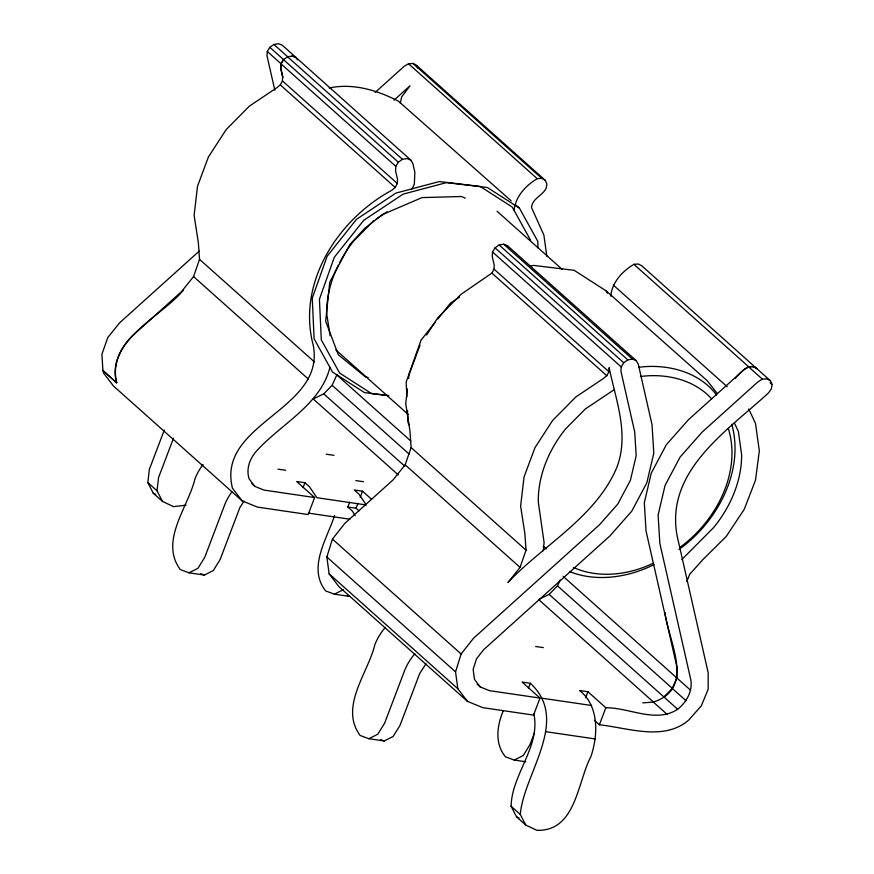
<?xml version="1.0" encoding="UTF-8"?>
<svg xmlns="http://www.w3.org/2000/svg" width="874" height="874" viewBox="0 0 874 874"><rect width="100%" height="100%" fill="white"/><g stroke="black" fill="none" stroke-linecap="round" stroke-linejoin="round"><path stroke-width="1.31" d="M594.386 720.329L599.367 724.775C628.493 727.933 663.923 741.523 688.854 719.936L701.374 705.766L708.18 689.138L708.18 672.729L677.175 536.166C664.841 470.868 727.332 430.904 768.432 392.961L771.338 388.963L772.092 384.527L770.486 380.835L766.957 378.879L762.434 379.185L758.151 381.665L702.117 432.138L680.136 457.026L665.048 485.441L658.1 515.048L659.848 543.409L690.853 679.972C692.59 691.52 686.494 702.226 677.667 709.262C655.861 723.585 629.28 707.514 605.835 707.743L587.907 691.738L579.681 690.536C599.171 706.126 598.187 734.805 590.955 756.458C577.408 781.869 576.097 831.545 536.92 830.3L525.755 825.056L520.281 814.415C523.723 773.37 570.711 720.318 530.299 683.282L522.073 682.07L540.001 698.075L533.533 715.096L482.852 707.656L467.503 701.407L338.806 586.509L329.127 573.825L326.854 557L332.426 539.105L344.815 523.373L393.038 479.924L405.154 464.826L411.119 447.586L409.961 431.013L405.711 403.613L407.415 389.006M183.54 289.971C161.887 316.628 106.311 339.724 116.69 382.757C111.326 365.616 120.525 346.781 133.219 335.135L181.442 291.687L193.558 276.588L199.534 259.349L198.365 242.775L194.115 215.375L197.535 186.162L208.416 156.992L226.049 129.745L249.298 106.191L276.687 87.826L280.292 84.887L282.444 80.921L282.619 76.857L280.652 68.172L280.925 63.791L283.449 59.607L287.71 56.777L273.912 44.465L269.826 47.327L267.302 51.5L267.018 55.881L274.818 90.219M371.494 499.196L362.524 491.199L354.298 489.986L358.897 494.094L366.304 504.964L316.934 497.71L309.516 486.84L304.928 482.732L296.69 481.53L314.618 497.535L308.151 514.557L257.469 507.106L242.12 500.857L232.44 488.173C216.326 422.765 325.674 410.256 313.274 345.361C296.668 283.012 337.79 219.625 391.585 190.401L395.201 187.462L397.353 183.496L397.528 179.432L395.551 170.747L395.835 166.366L398.347 162.193L402.444 159.33L407.011 158.565L410.835 160.095L412.878 163.504L414.855 172.189L414.32 184.381L411.741 189.145M426.621 335.004L437.634 317.983L460.893 294.418L491.887 273.114L494.039 269.159L494.214 265.095L492.237 256.41L492.521 252.018L495.034 247.845L499.13 244.982L503.697 244.217L507.521 245.747L636.217 360.634L638.26 364.054L652.048 424.786L653.796 453.158L646.847 482.765L631.76 511.181L609.779 536.057L483.792 649.557L476.461 658.865L473.162 669.462L474.506 679.426L480.23 686.931L489.32 690.635L540.001 698.075M608.938 371.734L609.123 367.67C615.973 400.467 629.63 434.902 616.596 468.038C595.15 517.812 543.836 544.546 507.947 582.51L520.063 567.401L526.028 550.161L524.87 533.588L520.62 506.199L524.039 476.975L534.91 447.805L552.543 420.558L575.802 397.004L603.18 378.639L606.796 375.7L608.938 371.734L494.039 269.159M269.826 47.327L283.613 59.629L281.089 63.813L280.816 68.194L282.925 77.513M636.217 360.634L632.394 359.105L627.827 359.88L623.73 362.732L621.206 366.916L620.933 371.297L634.721 432.029L636.185 455.671L630.394 480.339L617.82 504.025L599.498 524.761L473.511 638.26L461.122 653.992L455.551 671.888L457.812 688.712L467.503 701.407M543.18 550.762L544.087 542.481L538.297 501.993A102.739 78.299 -48.2 0 1 565.489 429.036L585.307 408.977L614.127 389.728M186.02 505.205L173.489 506.636L162.488 501.414L153.289 493.209L147.826 482.568L149.356 469.36L164.301 430.041M162.488 501.414L157.014 490.784L158.555 477.565L173.489 438.245M525.755 825.056L516.556 816.851L511.093 806.21C511.803 773.949 540.82 746.647 533.839 713.665M408.661 378.376L409.13 374.389L420.001 345.219M329.979 367.288C320.703 404.181 282.75 423.06 258.409 449.017C250.554 456.752 245.627 467.907 249.123 478.876L254.847 486.381L263.937 490.085L314.618 497.535M400.314 103.045L401.712 96.828L410.015 85.783L394.01 100.204M514.109 210.59C515.245 196.716 525.733 185.517 537.215 178.657L541.738 178.351L545.267 180.317L546.873 184.01L546.119 188.445C542.339 195.678 532.19 198.627 531.501 207.488L543.89 235.161L546.818 256.148M610.795 296.242C611.931 282.378 622.419 271.169 633.901 264.319L638.424 264.014L641.953 265.969L770.486 380.835M303.07 487.605L304.928 482.732M334.578 515.54C327.116 538.712 307.32 567.794 325.652 590.922L334.414 594.167L349.775 596.429L347.295 595.522M355.128 515.747L352.43 511.115L347.83 507.018L349.676 502.146M359.05 510.886L356.057 508.22L357.914 503.358M360.219 497.284L362.524 491.199M503.348 710.617C497 725.234 494.487 743.785 505.511 756.829L514.273 760.074L525.787 761.767M528.453 688.144L530.299 683.282M534.342 733.188L530.005 744.604L523.198 755.573L514.273 760.074M585.602 697.823L587.907 691.738M599.367 724.775L605.835 707.743M686.756 581.538L689.783 574.218L702.751 559.721L726.261 536.407L744.233 509.324L755.497 480.208L759.331 450.94L755.486 423.398L748.723 408.977M398.347 474.964L313.231 398.97L323.751 393.857L332.12 385.325L336.796 374.935L410.769 440.977M642.729 702.882L653.512 702.095L538.613 599.52L549.134 594.396L557.503 585.864L560.103 580.096M663.879 696.96L672.237 688.428L676.924 678.038L677.066 667.67L646.061 531.097L644.313 502.736L651.261 473.129L666.349 444.713L688.33 419.837L744.364 369.352C747.871 366.545 753.224 365.07 756.862 368.544M667.135 714.386L653.348 702.073C694.699 688.679 670.085 644.455 665.365 615.416L665.223 612.718M244.043 501.097L239.858 507.586L220.106 559.6L213.3 570.558L204.363 575.07L189.002 572.809L180.252 569.564C159.254 540.995 188.194 507.226 194.946 478.952A46.628 35.539 -48.2 0 1 203.096 464.422M425.988 663.748L419.717 673.493L399.953 725.507L393.147 736.465L384.221 740.966L368.861 738.716L360.11 735.46C339.112 706.902 368.041 673.133 374.804 644.859A46.628 35.539 -48.2 0 1 385.379 627.335M735.001 378.606C739.994 373.285 748.614 362.153 756.698 368.522M435.35 322.124L421.071 340.052L406.181 382.036L406.869 396.938M437.863 318.955L450.46 303.147L459.473 297.149M681.84 559.557L713.479 527.721A102.739 78.299 -48.2 0 0 741.644 454.917L738.377 431.461L734.422 423.027M373.711 220.74L353.904 240.809A102.739 78.299 -48.2 0 0 339.473 262.866M375.219 92.393L404.236 66.249L408.529 63.769L413.041 63.463L416.57 65.419L545.267 180.317M199.228 251.111L119.596 322.845L107.786 337.528L101.908 354.287L102.903 370.445L116.69 382.757M679.863 547.386C715.631 521.636 741.884 472.692 728.359 428.522M679.032 549.407C717.062 522.357 744.757 471.217 731.789 424.305M375.929 219.243L387.04 211.803M189.002 572.809L197.939 568.308L204.745 557.339L224.498 505.336A46.628 35.539 -48.2 0 1 231.872 491.833M334.414 594.167L343.34 589.666M368.861 738.716L377.787 734.215L384.593 723.246L404.356 671.232A46.628 35.539 -48.2 0 1 414.932 653.719M653.588 563.042C629.171 574.939 598.657 578.872 573.42 567.444M654.025 564.593C628.417 577.441 596.571 582.423 569.52 571.552M530.66 266.089L533.293 265.39L574.131 270.306L606.163 290.9L707.175 380.671L716.899 393.038M329.214 88.012C352.976 82.866 377.317 90.295 398.413 101.165L511.268 200.922M273.912 44.465L278.489 43.7L282.302 45.23L410.835 160.095M638.774 367.288C666.851 363.551 699.189 371.57 716.647 395.124M640.402 376.541C665.748 373.078 694.174 379.447 711.698 398.915M388.209 395.452L364.502 392.601L332.47 372.007L314.127 338.85L312.258 298.187L327.149 256.202L356.537 219.298L395.944 193.078L439.371 181.541L480.208 186.457L512.24 207.051L530.584 240.208M388.788 395.714L371.668 393.661L339.636 373.056L321.293 339.899L319.425 299.236L334.316 257.251L363.704 220.346L403.111 194.126L446.538 182.6L487.375 187.506L519.407 208.11L537.75 241.268L538.056 248.041M292.113 55.991L296.089 57.542M242.12 500.857L113.423 385.969L103.744 373.285L102.903 370.445M326.242 454.207L333.923 455.332M277.976 469.152L285.656 470.278M355.794 480.58L363.475 481.705M347.83 507.018L356.057 508.22M308.456 513.125L349.829 519.2M535.653 646.487L543.333 647.612M542.317 698.25L591.687 705.504M545.922 731.713L595.303 738.956M368.129 377.47L365.485 376.956L338.304 354.724L325.663 321.228L329.749 282.247L349.84 244.523L364.895 228.212L382.462 214.578L421.989 197.6L461.581 196.519L465.23 198.18M200.659 573.715L204.363 575.07M380.507 739.612L384.221 740.966M153.289 493.209L155.736 494.367M516.556 816.851L519.003 818.009M515.332 204.516L519.407 208.11M413.041 63.463L541.738 178.351M770.125 382.768L772.092 384.527M633.901 264.319L748.81 366.894M748.647 366.872L762.434 379.185M408.529 63.769L537.215 178.657M613.308 285.066L727.201 386.745M497.022 211.191L562.19 269.367M503.697 244.217L632.394 359.105M499.13 244.982L627.827 359.88M402.444 159.33L287.535 56.755L292.626 56.045L295.925 57.509L297.455 59.814M495.034 247.845L623.73 362.732M283.449 59.607L398.347 162.193M492.521 252.018L621.206 366.916M267.302 51.5L281.089 63.813M280.925 63.791L395.835 166.366M282.444 80.921L397.353 183.496M491.887 273.114L606.796 375.7M280.292 84.887L395.201 187.462M335.845 349.862L408.147 414.407M563.195 576.381L690.711 690.34M411.119 447.586L526.028 550.161M199.534 259.349L314.432 361.934M557.503 585.864L672.412 688.45M672.237 688.428L686.035 700.73M332.12 385.325L409.13 454.076M405.154 464.826L520.063 567.401M193.558 276.588L308.467 379.174M549.134 594.396L677.667 709.262M323.751 393.857L404.826 466.224M332.426 539.105L461.122 653.992M477.193 684.211L480.23 686.931M251.799 483.661L254.847 486.381M326.854 557L455.551 671.888M102.739 370.423L116.526 382.736M329.127 573.825L457.812 688.712M511.093 806.21L520.281 814.415M147.826 482.568L157.014 490.784M543.257 546.195L546.261 548.894M507.521 245.747L509.564 249.166M606.163 290.9L607.474 293.271M409.36 425.07L408.049 422.699L407.492 410.496M416.57 65.419L417.641 67.888M326.701 313.755L330.132 335.791M326.701 313.755A102.739 78.299 -48.2 0 1 338.282 265.215"/></g></svg>
